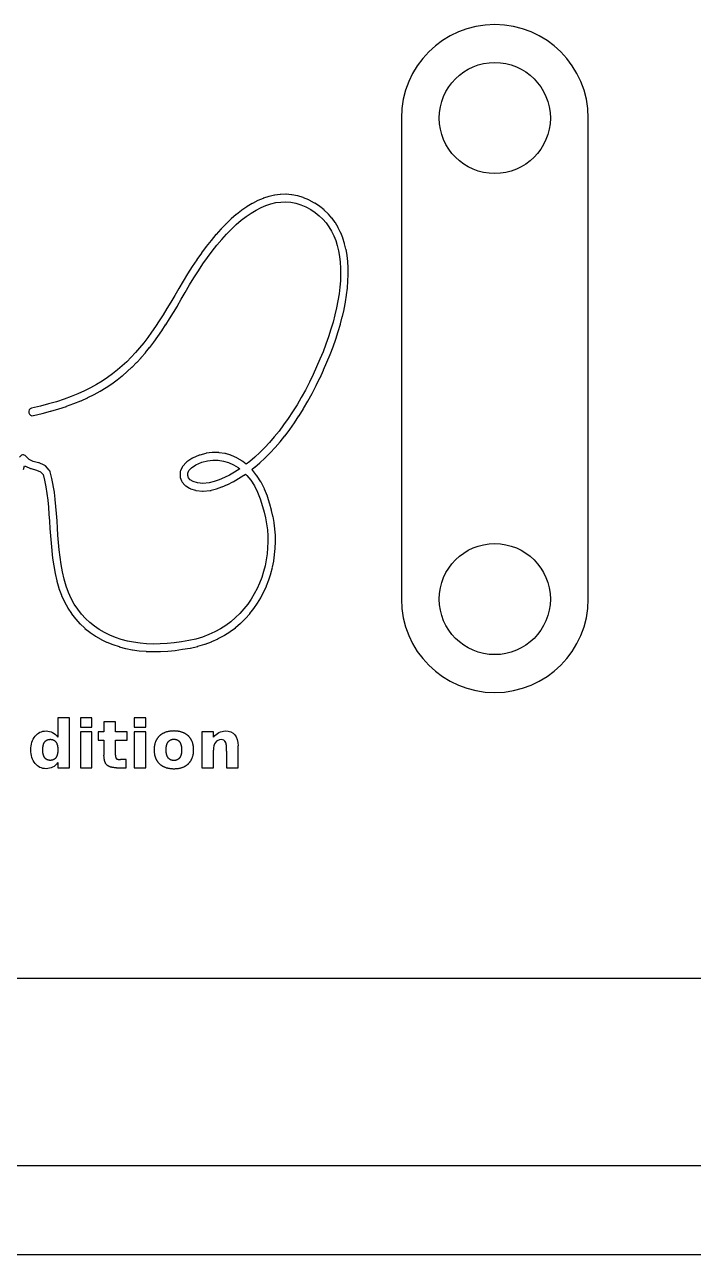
# Model space of a CAD drawing. Header units: millimetres. Extents: x -90 to 0, y -90 to 0.
# Drawn here: x -63.62 to -37.14, y -90 to -41.3 of the extents above; entities that cross this region are included whole.
import ezdxf

# ---------------------------------------------------------------- set-up
doc = ezdxf.new("R2010")
doc.units = ezdxf.units.MM
doc.layers.add('MARK', color=7, linetype='Continuous')
doc.layers.add('REF', color=7, linetype='Continuous')

msp = doc.modelspace()

# ---------------------------------------------------------------- linework, layer by layer
at = {"layer": 'MARK'}
for p, q in [((-54.17, -48.18), (-54.377, -48.267)), ((-53.949, -48.107), (-54.158, -48.175)), ((-53.726, -48.056), (-53.936, -48.104)), ((-53.501, -48.027), (-53.711, -48.054)), ((-53.274, -48.021), (-53.485, -48.026)), ((-53.046, -48.039), (-53.258, -48.021)), ((-52.817, -48.082), (-53.03, -48.041)), ((-52.589, -48.151), (-52.802, -48.086)), ((-52.361, -48.245), (-52.574, -48.156)), ((-55.027, -48.658), (-55.229, -48.815)), ((-54.816, -48.512), (-55.02, -48.653)), ((-54.603, -48.383), (-54.808, -48.507)), ((-54.649, -48.761), (-54.453, -48.642)), ((-54.388, -48.272), (-54.594, -48.378)), ((-54.453, -48.642), (-54.256, -48.541)), ((-54.256, -48.541), (-54.059, -48.459)), ((-54.059, -48.459), (-53.863, -48.395)), ((-53.863, -48.395), (-53.667, -48.35)), ((-53.667, -48.35), (-53.471, -48.326)), ((-53.471, -48.326), (-53.275, -48.321)), ((-53.275, -48.321), (-53.079, -48.337)), ((-53.079, -48.337), (-52.882, -48.375)), ((-52.882, -48.375), (-52.683, -48.435)), ((-52.683, -48.435), (-52.484, -48.519)), ((-52.484, -48.519), (-52.283, -48.628)), ((-52.134, -48.367), (-52.348, -48.252)), ((-52.283, -48.628), (-52.11, -48.741)), ((-51.939, -48.495), (-52.123, -48.374)), ((-51.761, -48.637), (-51.929, -48.503)), ((-51.598, -48.792), (-51.75, -48.646)), ((-55.44, -48.998), (-55.638, -49.186)), ((-55.234, -48.82), (-55.435, -48.993)), ((-55.236, -49.218), (-55.041, -49.05)), ((-55.041, -49.05), (-54.845, -48.897)), ((-54.845, -48.897), (-54.649, -48.761)), ((-52.11, -48.741), (-51.953, -48.867)), ((-51.953, -48.867), (-51.81, -49.004)), ((-51.81, -49.004), (-51.681, -49.152)), ((-51.681, -49.152), (-51.566, -49.311)), ((-51.451, -48.96), (-51.588, -48.802)), ((-51.32, -49.14), (-51.442, -48.971)), ((-51.204, -49.332), (-51.312, -49.151)), ((-56.04, -49.616), (-56.232, -49.844)), ((-55.843, -49.397), (-56.037, -49.612)), ((-55.642, -49.19), (-55.839, -49.393)), ((-55.812, -49.811), (-55.621, -49.6)), ((-55.621, -49.6), (-55.429, -49.402)), ((-55.429, -49.402), (-55.236, -49.218)), ((-51.566, -49.311), (-51.464, -49.481)), ((-51.464, -49.481), (-51.376, -49.661)), ((-51.376, -49.661), (-51.299, -49.851)), ((-51.104, -49.533), (-51.198, -49.342)), ((-51.019, -49.745), (-51.099, -49.544)), ((-56.427, -50.092), (-56.614, -50.343)), ((-56.235, -49.848), (-56.424, -50.088)), ((-56.187, -50.272), (-56.001, -50.036)), ((-56.001, -50.036), (-55.812, -49.811)), ((-51.299, -49.851), (-51.236, -50.052)), ((-51.236, -50.052), (-51.185, -50.262)), ((-50.948, -49.966), (-51.015, -49.756)), ((-50.892, -50.196), (-50.946, -49.976)), ((-56.802, -50.611), (-56.984, -50.882)), ((-56.616, -50.346), (-56.8, -50.608)), ((-56.554, -50.779), (-56.372, -50.52)), ((-56.372, -50.52), (-56.187, -50.272)), ((-51.185, -50.262), (-51.147, -50.481)), ((-51.147, -50.481), (-51.12, -50.709)), ((-50.85, -50.433), (-50.891, -50.205)), ((-50.822, -50.679), (-50.849, -50.442)), ((-56.986, -50.884), (-57.164, -51.164)), ((-56.91, -51.325), (-56.734, -51.047)), ((-56.734, -51.047), (-56.554, -50.779)), ((-51.12, -50.709), (-51.106, -50.945)), ((-51.106, -50.945), (-51.104, -51.19)), ((-50.806, -50.931), (-50.821, -50.687)), ((-50.804, -51.19), (-50.806, -50.939)), ((-57.343, -51.458), (-57.515, -51.753)), ((-57.166, -51.167), (-57.341, -51.455)), ((-57.256, -51.904), (-57.084, -51.61)), ((-57.084, -51.61), (-56.91, -51.325)), ((-51.113, -51.441), (-51.134, -51.7)), ((-51.104, -51.19), (-51.113, -51.441)), ((-50.835, -51.727), (-50.814, -51.462)), ((-50.813, -51.455), (-50.804, -51.197)), ((-57.673, -52.027), (-57.827, -52.29)), ((-57.516, -51.754), (-57.673, -52.027)), ((-57.413, -52.177), (-57.256, -51.904)), ((-51.166, -51.964), (-51.209, -52.235)), ((-51.134, -51.7), (-51.166, -51.964)), ((-50.913, -52.285), (-50.869, -52.009)), ((-50.868, -52.003), (-50.836, -51.733)), ((-57.98, -52.546), (-58.132, -52.792)), ((-57.827, -52.29), (-57.98, -52.546)), ((-57.723, -52.701), (-57.569, -52.444)), ((-57.569, -52.443), (-57.413, -52.178)), ((-51.263, -52.511), (-51.327, -52.792)), ((-51.209, -52.235), (-51.263, -52.511)), ((-51.035, -52.862), (-50.97, -52.576)), ((-50.969, -52.571), (-50.914, -52.29)), ((-58.284, -53.03), (-58.436, -53.26)), ((-58.132, -52.792), (-58.284, -53.03)), ((-58.031, -53.193), (-57.878, -52.952)), ((-57.877, -52.95), (-57.724, -52.702)), ((-51.402, -53.078), (-51.487, -53.367)), ((-51.327, -52.792), (-51.402, -53.078)), ((-51.112, -53.156), (-51.037, -52.866)), ((-58.589, -53.482), (-58.744, -53.696)), ((-58.436, -53.26), (-58.589, -53.482)), ((-58.343, -53.654), (-58.188, -53.43)), ((-58.187, -53.427), (-58.033, -53.195)), ((-51.487, -53.367), (-51.582, -53.66)), ((-51.297, -53.754), (-51.201, -53.457)), ((-51.2, -53.453), (-51.114, -53.16)), ((-58.902, -53.902), (-59.063, -54.099)), ((-58.744, -53.696), (-58.902, -53.902)), ((-58.665, -54.086), (-58.505, -53.877)), ((-58.503, -53.874), (-58.345, -53.657)), ((-51.686, -53.956), (-51.799, -54.254)), ((-51.582, -53.66), (-51.686, -53.956)), ((-51.403, -54.057), (-51.298, -53.758)), ((-59.397, -54.472), (-59.571, -54.648)), ((-59.227, -54.29), (-59.397, -54.472)), ((-59.063, -54.099), (-59.227, -54.29)), ((-59.178, -54.678), (-59.006, -54.492)), ((-59.002, -54.488), (-58.834, -54.294)), ((-58.831, -54.29), (-58.668, -54.089)), ((-51.799, -54.254), (-51.921, -54.554)), ((-51.644, -54.669), (-51.521, -54.365)), ((-51.519, -54.362), (-51.405, -54.06)), ((-59.939, -54.977), (-60.134, -55.131)), ((-59.752, -54.816), (-59.939, -54.977)), ((-59.571, -54.648), (-59.752, -54.816)), ((-59.55, -55.037), (-59.365, -54.865)), ((-59.361, -54.861), (-59.182, -54.682)), ((-52.053, -54.856), (-52.192, -55.158)), ((-51.921, -54.554), (-52.053, -54.856)), ((-51.92, -55.285), (-51.779, -54.98)), ((-51.778, -54.977), (-51.646, -54.672)), ((-60.55, -55.419), (-60.772, -55.554)), ((-60.337, -55.278), (-60.55, -55.419)), ((-60.134, -55.131), (-60.337, -55.278)), ((-60.164, -55.523), (-59.956, -55.372)), ((-59.951, -55.368), (-59.751, -55.21)), ((-59.746, -55.206), (-59.554, -55.041)), ((-52.34, -55.461), (-52.499, -55.77)), ((-52.192, -55.158), (-52.34, -55.461)), ((-52.071, -55.594), (-51.922, -55.288)), ((-61.505, -55.92), (-61.774, -56.03)), ((-61.248, -55.804), (-61.505, -55.92)), ((-61.004, -55.682), (-61.248, -55.804)), ((-61.117, -56.073), (-60.868, -55.949)), ((-60.772, -55.554), (-61.004, -55.682)), ((-60.862, -55.946), (-60.624, -55.815)), ((-60.619, -55.812), (-60.392, -55.674)), ((-60.386, -55.671), (-60.169, -55.526)), ((-52.499, -55.77), (-52.663, -56.069)), ((-52.401, -56.215), (-52.235, -55.913)), ((-52.233, -55.91), (-52.072, -55.597)), ((-62.994, -56.411), (-63.34, -56.493)), ((-62.666, -56.324), (-62.994, -56.411)), ((-62.353, -56.232), (-62.666, -56.324)), ((-62.056, -56.134), (-62.353, -56.232)), ((-62.261, -56.517), (-61.96, -56.418)), ((-61.774, -56.03), (-62.056, -56.134)), ((-61.955, -56.416), (-61.668, -56.31)), ((-61.663, -56.308), (-61.389, -56.196)), ((-61.383, -56.194), (-61.122, -56.076)), ((-52.831, -56.356), (-53.004, -56.633)), ((-52.663, -56.069), (-52.831, -56.356)), ((-52.573, -56.509), (-52.403, -56.218)), ((-63.271, -56.785), (-62.923, -56.703)), ((-62.919, -56.702), (-62.587, -56.614)), ((-62.583, -56.612), (-62.266, -56.519)), ((-53.18, -56.899), (-53.36, -57.153)), ((-53.004, -56.633), (-53.18, -56.899)), ((-52.931, -57.067), (-52.753, -56.797)), ((-52.75, -56.793), (-52.576, -56.513)), ((-53.544, -57.396), (-53.73, -57.627)), ((-53.36, -57.153), (-53.544, -57.396)), ((-53.306, -57.579), (-53.119, -57.332)), ((-53.117, -57.328), (-52.934, -57.07)), ((-53.919, -57.846), (-54.111, -58.053)), ((-53.73, -57.627), (-53.919, -57.846)), ((-53.694, -58.044), (-53.501, -57.821)), ((-53.498, -57.817), (-53.309, -57.583)), ((-63.438, -58.527), (-63.565, -58.388)), ((-56.704, -58.351), (-56.971, -58.464)), ((-56.446, -58.281), (-56.684, -58.344)), ((-56.191, -58.248), (-56.427, -58.277)), ((-55.937, -58.25), (-56.17, -58.247)), ((-55.689, -58.286), (-55.917, -58.252)), ((-55.448, -58.356), (-55.669, -58.291)), ((-55.216, -58.459), (-55.429, -58.363)), ((-54.501, -58.428), (-54.699, -58.597)), ((-54.305, -58.247), (-54.501, -58.428)), ((-54.111, -58.053), (-54.305, -58.247)), ((-54.095, -58.461), (-53.897, -58.263)), ((-53.893, -58.259), (-53.698, -58.048)), ((-63.656, -58.922), (-63.617, -58.772)), ((-63.584, -58.791), (-63.381, -58.876)), ((-63.275, -58.595), (-63.438, -58.527)), ((-63.361, -58.882), (-63.151, -58.938)), ((-63.065, -58.65), (-63.275, -58.595)), ((-62.843, -58.741), (-63.045, -58.657)), ((-62.64, -58.943), (-62.789, -58.778)), ((-57.376, -58.821), (-57.442, -58.972)), ((-57.221, -58.636), (-57.351, -58.782)), ((-56.996, -58.478), (-57.193, -58.611)), ((-57.111, -58.964), (-57.009, -58.849)), ((-57.009, -58.849), (-56.84, -58.734)), ((-56.84, -58.734), (-56.597, -58.631)), ((-56.597, -58.631), (-56.38, -58.574)), ((-56.38, -58.574), (-56.164, -58.547)), ((-56.164, -58.547), (-55.952, -58.55)), ((-55.952, -58.55), (-55.744, -58.582)), ((-55.744, -58.582), (-55.542, -58.641)), ((-55.542, -58.641), (-55.347, -58.729)), ((-55.347, -58.729), (-55.159, -58.843)), ((-55.099, -58.894), (-55.301, -59.022)), ((-54.995, -58.592), (-55.199, -58.468)), ((-55.159, -58.843), (-55.097, -58.892)), ((-55.097, -58.892), (-55.099, -58.894)), ((-54.845, -58.71), (-54.98, -58.603)), ((-54.699, -58.597), (-54.845, -58.71)), ((-54.624, -58.918), (-54.513, -58.831)), ((-54.595, -58.947), (-54.624, -58.918)), ((-54.507, -58.827), (-54.305, -58.655)), ((-54.3, -58.651), (-54.099, -58.465)), ((-63.151, -58.938), (-62.989, -59.005)), ((-62.989, -59.005), (-62.887, -59.117)), ((-62.887, -59.117), (-62.83, -59.339)), ((-62.83, -59.339), (-62.777, -59.598)), ((-62.538, -59.268), (-62.605, -59.006)), ((-62.483, -59.541), (-62.537, -59.275)), ((-57.455, -59.026), (-57.461, -59.174)), ((-57.452, -59.232), (-57.402, -59.371)), ((-57.16, -59.158), (-57.156, -59.067)), ((-57.129, -59.242), (-57.16, -59.158)), ((-57.156, -59.067), (-57.111, -58.964)), ((-57.059, -59.325), (-57.129, -59.242)), ((-56.94, -59.399), (-57.059, -59.325)), ((-56.773, -59.452), (-56.94, -59.399)), ((-56.11, -59.395), (-56.303, -59.45)), ((-55.908, -59.323), (-56.11, -59.395)), ((-55.705, -59.237), (-55.908, -59.323)), ((-55.503, -59.136), (-55.705, -59.237)), ((-55.576, -59.508), (-55.366, -59.403)), ((-55.301, -59.022), (-55.503, -59.136)), ((-55.359, -59.4), (-55.15, -59.281)), ((-55.143, -59.277), (-54.935, -59.145)), ((-54.929, -59.141), (-54.868, -59.098)), ((-54.868, -59.098), (-54.814, -59.153)), ((-54.814, -59.153), (-54.659, -59.347)), ((-54.659, -59.347), (-54.519, -59.567)), ((-54.419, -59.167), (-54.584, -58.96)), ((-54.262, -59.412), (-54.41, -59.179)), ((-62.777, -59.598), (-62.735, -59.863)), ((-62.735, -59.863), (-62.701, -60.132)), ((-62.438, -59.818), (-62.482, -59.547)), ((-62.403, -60.097), (-62.438, -59.823)), ((-57.375, -59.417), (-57.271, -59.538)), ((-57.237, -59.568), (-57.083, -59.663)), ((-57.049, -59.679), (-56.848, -59.743)), ((-56.818, -59.749), (-56.574, -59.772)), ((-56.559, -59.472), (-56.773, -59.452)), ((-56.303, -59.45), (-56.559, -59.472)), ((-56.547, -59.772), (-56.263, -59.748)), ((-56.234, -59.743), (-56.023, -59.683)), ((-56.014, -59.68), (-55.803, -59.604)), ((-55.794, -59.601), (-55.584, -59.511)), ((-54.519, -59.567), (-54.394, -59.812)), ((-54.394, -59.812), (-54.288, -60.082)), ((-54.124, -59.683), (-54.254, -59.425)), ((-54.006, -59.978), (-54.118, -59.696)), ((-62.701, -60.132), (-62.674, -60.407)), ((-62.375, -60.379), (-62.403, -60.101)), ((-62.352, -60.663), (-62.375, -60.382)), ((-54.288, -60.082), (-54.2, -60.381)), ((-54.199, -60.382), (-54.131, -60.61)), ((-53.912, -60.296), (-54.002, -59.991)), ((-53.842, -60.528), (-53.912, -60.296)), ((-62.674, -60.407), (-62.652, -60.686)), ((-62.652, -60.686), (-62.632, -60.969)), ((-62.333, -60.948), (-62.352, -60.664)), ((-54.131, -60.61), (-54.076, -60.838)), ((-54.076, -60.838), (-54.034, -61.07)), ((-53.783, -60.772), (-53.84, -60.536)), ((-53.738, -61.021), (-53.781, -60.781)), ((-62.632, -60.969), (-62.614, -61.255)), ((-62.614, -61.256), (-62.594, -61.545)), ((-62.314, -61.235), (-62.333, -60.949)), ((-62.314, -61.236), (-62.314, -61.235)), ((-62.295, -61.524), (-62.314, -61.236)), ((-54.034, -61.07), (-54.004, -61.305)), ((-54.004, -61.305), (-53.988, -61.542)), ((-53.706, -61.272), (-53.737, -61.029)), ((-53.688, -61.525), (-53.705, -61.28)), ((-62.594, -61.546), (-62.571, -61.837)), ((-62.571, -61.84), (-62.544, -62.132)), ((-62.272, -61.813), (-62.295, -61.524)), ((-62.245, -62.102), (-62.272, -61.813)), ((-53.984, -61.781), (-53.993, -62.019)), ((-53.988, -61.542), (-53.984, -61.781)), ((-53.693, -62.034), (-53.684, -61.788)), ((-53.684, -61.78), (-53.688, -61.533)), ((-62.543, -62.136), (-62.509, -62.43)), ((-62.211, -62.393), (-62.245, -62.102)), ((-54.015, -62.257), (-54.049, -62.494)), ((-53.993, -62.019), (-54.015, -62.257)), ((-53.753, -62.541), (-53.717, -62.297)), ((-53.716, -62.289), (-53.694, -62.042)), ((-62.508, -62.434), (-62.465, -62.729)), ((-62.464, -62.734), (-62.41, -63.03)), ((-62.169, -62.683), (-62.211, -62.393)), ((-62.116, -62.973), (-62.169, -62.683)), ((-54.096, -62.729), (-54.156, -62.961)), ((-54.049, -62.494), (-54.096, -62.729)), ((-53.867, -63.04), (-53.805, -62.8)), ((-53.803, -62.792), (-53.754, -62.549)), ((-62.409, -63.036), (-62.342, -63.332)), ((-62.05, -63.261), (-62.116, -62.973)), ((-61.972, -63.533), (-62.05, -63.261)), ((-54.229, -63.189), (-54.314, -63.413)), ((-54.156, -62.961), (-54.229, -63.189)), ((-54.036, -63.524), (-53.947, -63.292)), ((-53.944, -63.284), (-53.869, -63.048)), ((-62.34, -63.34), (-62.259, -63.621)), ((-62.256, -63.631), (-62.159, -63.896)), ((-61.879, -63.788), (-61.972, -63.533)), ((-61.772, -64.026), (-61.879, -63.788)), ((-54.412, -63.631), (-54.523, -63.843)), ((-54.314, -63.413), (-54.412, -63.631)), ((-54.259, -63.986), (-54.144, -63.766)), ((-54.141, -63.758), (-54.039, -63.532)), ((-62.155, -63.906), (-62.042, -64.155)), ((-62.037, -64.165), (-61.91, -64.397)), ((-61.65, -64.247), (-61.772, -64.026)), ((-61.515, -64.453), (-61.65, -64.247)), ((-54.782, -64.246), (-54.931, -64.435)), ((-54.646, -64.048), (-54.782, -64.246)), ((-54.523, -63.843), (-54.646, -64.048)), ((-54.538, -64.42), (-54.397, -64.215)), ((-54.392, -64.207), (-54.264, -63.994)), ((-61.904, -64.407), (-61.763, -64.623)), ((-61.756, -64.632), (-61.601, -64.832)), ((-61.367, -64.644), (-61.515, -64.453)), ((-61.207, -64.819), (-61.367, -64.644)), ((-55.092, -64.615), (-55.266, -64.785)), ((-54.931, -64.435), (-55.092, -64.615)), ((-54.872, -64.819), (-54.704, -64.632)), ((-54.698, -64.624), (-54.544, -64.428)), ((-61.593, -64.842), (-61.425, -65.026)), ((-61.417, -65.034), (-61.236, -65.203)), ((-61.228, -65.211), (-61.036, -65.364)), ((-61.036, -64.98), (-61.207, -64.819)), ((-60.853, -65.126), (-61.036, -64.98)), ((-60.659, -65.258), (-60.853, -65.126)), ((-55.862, -65.227), (-56.087, -65.349)), ((-55.651, -65.091), (-55.862, -65.227)), ((-55.452, -64.944), (-55.651, -65.091)), ((-55.476, -65.335), (-55.269, -65.182)), ((-55.266, -64.785), (-55.452, -64.944)), ((-55.261, -65.175), (-55.067, -65.009)), ((-55.059, -65.003), (-54.879, -64.826)), ((-61.026, -65.371), (-60.823, -65.509)), ((-60.814, -65.515), (-60.601, -65.639)), ((-60.455, -65.376), (-60.659, -65.258)), ((-60.591, -65.644), (-60.368, -65.752)), ((-60.241, -65.48), (-60.455, -65.376)), ((-60.018, -65.571), (-60.241, -65.48)), ((-59.787, -65.647), (-60.018, -65.571)), ((-59.547, -65.71), (-59.787, -65.647)), ((-59.299, -65.76), (-59.547, -65.71)), ((-57.408, -65.74), (-57.692, -65.782)), ((-57.114, -65.694), (-57.408, -65.74)), ((-56.838, -65.631), (-57.114, -65.694)), ((-56.574, -65.552), (-56.838, -65.631)), ((-56.324, -65.458), (-56.574, -65.552)), ((-56.474, -65.835), (-56.214, -65.737)), ((-56.087, -65.349), (-56.324, -65.458)), ((-56.204, -65.733), (-55.957, -65.62)), ((-55.948, -65.615), (-55.714, -65.488)), ((-55.705, -65.482), (-55.485, -65.341)), ((-60.359, -65.756), (-60.126, -65.85)), ((-60.117, -65.854), (-59.876, -65.933)), ((-59.867, -65.936), (-59.619, -66.001)), ((-59.61, -66.003), (-59.354, -66.055)), ((-59.346, -66.056), (-59.083, -66.094)), ((-59.045, -65.796), (-59.299, -65.76)), ((-59.076, -66.094), (-58.807, -66.118)), ((-58.785, -65.819), (-59.045, -65.796)), ((-58.8, -66.119), (-58.526, -66.129)), ((-58.518, -65.829), (-58.785, -65.819)), ((-58.519, -66.129), (-58.24, -66.126)), ((-58.247, -65.826), (-58.518, -65.829)), ((-57.972, -65.81), (-58.247, -65.826)), ((-58.233, -66.126), (-57.951, -66.11)), ((-57.692, -65.782), (-57.972, -65.81)), ((-57.945, -66.109), (-57.659, -66.08)), ((-57.652, -66.079), (-57.364, -66.037)), ((-57.362, -66.037), (-57.063, -65.989)), ((-57.053, -65.988), (-56.766, -65.923)), ((-56.757, -65.92), (-56.483, -65.838)), ((-62.301, -68.754), (-62.301, -69.516)), ((-61.844, -68.754), (-62.301, -68.754)), ((-61.844, -70.729), (-61.844, -68.754)), ((-61.407, -68.754), (-61.407, -69.124)), ((-60.952, -68.754), (-61.407, -68.754)), ((-61.407, -69.124), (-60.952, -69.124)), ((-60.952, -69.124), (-60.952, -68.754)), ((-60.019, -68.904), (-60.474, -68.904)), ((-60.474, -68.904), (-60.474, -69.307)), ((-60.019, -69.307), (-60.019, -68.904)), ((-59.273, -68.754), (-59.273, -69.124)), ((-58.818, -68.754), (-59.273, -68.754)), ((-59.273, -69.124), (-58.818, -69.124)), ((-58.818, -69.124), (-58.818, -68.754)), ((-61.407, -69.307), (-61.407, -70.729)), ((-60.952, -69.307), (-61.407, -69.307)), ((-60.952, -70.729), (-60.952, -69.307)), ((-60.7, -69.307), (-60.7, -69.632)), ((-60.474, -69.307), (-60.7, -69.307)), ((-60.7, -69.632), (-60.474, -69.632)), ((-60.474, -69.632), (-60.474, -70.235)), ((-59.551, -69.307), (-60.019, -69.307)), ((-60.019, -69.632), (-59.551, -69.632)), ((-60.019, -70.235), (-60.019, -69.632)), ((-59.551, -69.632), (-59.551, -69.307)), ((-59.273, -69.307), (-59.273, -70.729)), ((-58.818, -69.307), (-59.273, -69.307)), ((-58.818, -70.729), (-58.818, -69.307)), ((-56.595, -69.307), (-56.595, -70.729)), ((-56.141, -69.307), (-56.595, -69.307)), ((-56.141, -69.516), (-56.141, -69.307)), ((-56.141, -70.729), (-56.141, -70.03)), ((-55.623, -70.066), (-55.623, -70.729)), ((-55.166, -70.729), (-55.166, -69.863)), ((-62.301, -70.524), (-62.301, -70.729)), ((-59.59, -70.404), (-59.824, -70.404)), ((-59.59, -70.729), (-59.59, -70.404)), ((-62.301, -70.729), (-61.844, -70.729)), ((-61.407, -70.729), (-60.952, -70.729)), ((-59.98, -70.729), (-59.59, -70.729)), ((-59.273, -70.729), (-58.818, -70.729)), ((-56.595, -70.729), (-56.141, -70.729)), ((-55.623, -70.729), (-55.166, -70.729))]:
    msp.add_line(p, q, dxfattribs=at)
for centre, start, end in [((-54.111, -48.318), -252.0114, -247.2126), ((-53.903, -48.25), -257.2183, -252.0114), ((-53.693, -48.203), -262.794, -257.2183), ((-53.482, -48.176), -268.6661, -262.794), ((-53.27, -48.171), -274.7302, -268.6661), ((-53.058, -48.188), -280.8588, -274.7302), ((-52.845, -48.229), -286.9156, -280.8588), ((-52.632, -48.294), -292.7735, -286.9156), ((-54.934, -48.776), -235.2781, -232.0478), ((-54.731, -48.635), -238.8627, -235.2781), ((-54.526, -48.511), -242.833, -238.8627), ((-54.319, -48.405), -247.2126, -242.833), ((-52.419, -48.384), -298.3294, -292.7735), ((-52.206, -48.499), -303.4764, -298.3294), ((-52.022, -48.62), -308.6061, -303.4764), ((-51.854, -48.754), -313.7997, -308.6061), ((-55.535, -49.295), -226.5138, -224.1435), ((-55.337, -49.107), -229.1377, -226.5138), ((-55.136, -48.934), -232.0478, -229.1377), ((-51.702, -48.901), -318.9806, -313.7997), ((-51.564, -49.059), -324.0739, -318.9806), ((-51.441, -49.228), -329.0129, -324.0739), ((-55.925, -49.713), -221.9971, -220.048), ((-55.731, -49.497), -224.1435, -221.9971), ((-51.333, -49.409), -333.7434, -329.0129), ((-51.238, -49.6), -338.2269, -333.7434), ((-56.306, -50.181), -218.2724, -216.6496), ((-56.117, -49.941), -220.048, -218.2724), ((-51.158, -49.801), -342.4401, -338.2269), ((-51.092, -50.011), -346.3732, -342.4401), ((-56.678, -50.694), -215.1613, -213.7916), ((-56.493, -50.432), -216.6496, -215.1613), ((-51.038, -50.231), -350.0279, -346.3732), ((-50.998, -50.459), -353.4135, -350.0279), ((-56.859, -50.965), -213.7916, -212.5266), ((-50.971, -50.696), -356.5449, -353.4135), ((-50.956, -50.94), -359.4402, -356.5449), ((-57.213, -51.533), -211.3543, -210.2641), ((-57.038, -51.245), -212.5266, -211.3543), ((-50.963, -51.45), -364.6003, -362.1187), ((-50.954, -51.192), -362.1187, -359.4402), ((-57.386, -51.829), -210.2641, -209.9215), ((-51.017, -51.985), -369.0478, -366.9039), ((-50.984, -51.715), -366.9039, -364.6003), ((-57.698, -52.367), -30.9283, -30.3595), ((-57.543, -52.102), -30.3595, -29.9215), ((-51.116, -52.542), -372.9219, -371.0486), ((-51.061, -52.261), -371.0486, -369.0478), ((-58.005, -52.872), -32.4894, -31.6359), ((-57.852, -52.623), -31.6359, -30.9283), ((-51.182, -52.828), -374.6817, -372.9219), ((-58.312, -53.344), -34.6571, -33.4949), ((-58.158, -53.112), -33.4949, -32.4894), ((-51.344, -53.411), -377.9102, -376.3406), ((-51.258, -53.118), -376.3406, -374.6817), ((-58.624, -53.785), -37.4606, -35.9788), ((-58.467, -53.569), -35.9788, -34.6571), ((-51.545, -54.007), -380.8219, -379.4008), ((-51.439, -53.708), -379.4008, -377.9102), ((-59.116, -54.39), -42.8242, -40.8909), ((-58.948, -54.196), -40.8909, -39.0998), ((-58.784, -53.994), -39.0998, -37.4606), ((-51.66, -54.309), -382.1817, -380.8219), ((-59.467, -54.755), -47.0608, -44.8866), ((-59.289, -54.576), -44.8866, -42.8242), ((-51.916, -54.917), -384.7481, -383.4881), ((-51.783, -54.612), -383.4881, -382.1817), ((-60.044, -55.25), -54.0347, -51.6594), ((-59.844, -55.092), -51.6594, -49.3263), ((-59.652, -54.927), -49.3263, -47.0608), ((-52.057, -55.223), -385.968, -384.7481), ((-60.935, -55.815), -63.4427, -61.1532), ((-60.697, -55.683), -61.1532, -58.8069), ((-60.469, -55.546), -58.8069, -56.4259), ((-60.252, -55.401), -56.4259, -54.0347), ((-52.367, -55.841), -388.7924, -387.2968), ((-52.206, -55.529), -387.2968, -385.968), ((-62.007, -56.275), -71.7073, -69.7985), ((-61.719, -56.169), -69.7985, -67.7788), ((-61.445, -56.057), -67.7788, -65.6564), ((-61.184, -55.939), -65.6564, -63.4427), ((-52.533, -56.143), -390.3331, -388.7924), ((-63.306, -56.639), -256.7352, -76.7352), ((-62.957, -56.557), -76.7352, -75.1763), ((-62.625, -56.469), -75.1763, -73.5005), ((-62.309, -56.375), -73.5005, -71.7073), ((-52.878, -56.714), -393.5703, -391.9239), ((-52.703, -56.434), -391.9239, -390.3331), ((-53.239, -57.242), -397.0551, -395.2785), ((-53.056, -56.984), -395.2785, -393.5703), ((-53.615, -57.723), -400.8431, -398.9073), ((-53.425, -57.488), -398.9073, -397.0551), ((-63.676, -58.489), -317.7006, -201.1179), ((-56.646, -58.489), -255.2772, -246.953), ((-56.408, -58.426), -262.9314, -255.2772), ((-56.172, -58.397), -270.7635, -262.9314), ((-55.939, -58.4), -278.6468, -270.7635), ((-55.711, -58.435), -286.4556, -278.6468), ((-55.49, -58.5), -294.08, -286.4556), ((-54.003, -58.157), -405, -402.871), ((-53.808, -57.946), -402.871, -400.8431), ((-63.526, -58.653), -127.2918, -112.5902), ((-63.323, -58.737), -112.5902, -104.6678), ((-63.103, -58.795), 67.4098, 75.3322), ((-62.9, -58.879), 42.2994, 67.4098), ((-57.239, -58.881), -221.6539, -203.7566), ((-57.109, -58.736), -235.8264, -221.6539), ((-56.912, -58.602), -246.953, -235.8264), ((-55.277, -58.595), -301.4357, -294.08), ((-55.073, -58.72), -308.4682, -301.4357), ((-54.605, -58.713), -412.0941, -409.6011), ((-54.402, -58.54), -409.6011, -407.2399), ((-54.201, -58.355), -407.2399, -405), ((-62.751, -59.044), 14.3609, 42.2994), ((-62.684, -59.305), 11.496, 14.3609), ((-57.311, -59.181), -182.4663, -160.0261), ((-57.305, -59.032), -203.7566, -182.4663), ((-57.261, -59.319), -160.0261, -139.3879), ((-55.432, -59.269), -423.5965, -420.4714), ((-55.224, -59.151), -420.4714, -417.5188), ((-55.016, -59.018), -417.5188, -414.7297), ((-54.702, -59.053), -321.477, -315.1504), ((-54.537, -59.26), -327.458, -321.477), ((-54.388, -59.493), -333.1124, -327.458), ((-62.63, -59.571), 9.0907, 11.496), ((-62.586, -59.841), 7.1433, 9.0907), ((-57.157, -59.44), -139.3879, -121.9588), ((-57.004, -59.536), -121.9588, -107.5484), ((-56.803, -59.6), -107.5484, -95.4712), ((-56.559, -59.623), -95.4712, -85.1296), ((-56.276, -59.599), -445.1296, -434.0618), ((-56.064, -59.538), -434.0618, -430.3895), ((-55.853, -59.463), -430.3895, -426.9012), ((-55.642, -59.373), -426.9012, -423.5965), ((-54.257, -59.751), -338.4634, -333.1124), ((-62.552, -60.116), 5.6446, 7.1433), ((-62.525, -60.394), 4.5815, 5.6446), ((-54.056, -60.339), -163.5352, -163.2317), ((-54.146, -60.033), -343.5352, -338.4634), ((-62.502, -60.675), 3.9403, 4.5815), ((-53.986, -60.571), -346.5122, -343.2317), ((-53.929, -60.807), -349.7248, -346.5122), ((-62.464, -61.245), -176.2921, -176.1268), ((-62.482, -60.959), 3.7079, 3.9403), ((-53.885, -61.048), -352.8816, -349.7248), ((-53.855, -61.291), -355.9953, -352.8816), ((-62.444, -61.535), -176.1268, -175.5732), ((-62.422, -61.826), -175.5732, -174.6392), ((-53.838, -61.536), -359.0789, -355.9953), ((-53.834, -61.782), -362.1453, -359.0789), ((-62.394, -62.118), -174.6392, -173.3317), ((-53.866, -62.275), -368.2791, -365.2078), ((-53.843, -62.029), -365.2078, -362.1453), ((-62.36, -62.412), -173.3317, -171.6583), ((-62.317, -62.707), -171.6583, -169.6288), ((-53.95, -62.763), -374.4982, -371.3719), ((-53.901, -62.52), -371.3719, -368.2791), ((-62.263, -63.003), -169.6288, -167.2568), ((-54.087, -63.239), -380.8971, -377.6697), ((-54.012, -63.003), -377.6697, -374.4982), ((-62.196, -63.299), -167.2568, -163.9916), ((-62.115, -63.58), -163.9916, -159.9007), ((-54.277, -63.697), -387.5565, -384.1899), ((-54.176, -63.47), -384.1899, -380.8971), ((-62.018, -63.844), -159.9007, -155.6466), ((-61.906, -64.093), -155.6466, -151.2576), ((-54.52, -64.13), -394.5349, -391.0033), ((-54.392, -63.917), -391.0033, -387.5565), ((-61.779, -64.325), -151.2576, -146.7687), ((-61.637, -64.54), -146.7687, -142.2198), ((-54.816, -64.531), -401.8568, -398.1531), ((-54.661, -64.335), -398.1531, -394.5349), ((-61.482, -64.741), -142.2198, -137.6539), ((-61.314, -64.925), -137.6539, -133.1141), ((-61.134, -65.094), -133.1141, -128.641), ((-55.358, -65.061), -413.4191, -409.4996), ((-55.164, -64.895), -409.4996, -405.6416), ((-54.984, -64.719), -405.6416, -401.8568), ((-60.942, -65.247), -128.641, -124.2704), ((-60.739, -65.385), -124.2704, -120.0316), ((-60.525, -65.509), -120.0316, -115.9466), ((-56.266, -65.597), -429.3682, -425.3812), ((-56.02, -65.483), -425.3812, -421.3794), ((-55.786, -65.356), -421.3794, -417.3851), ((-55.566, -65.215), -417.3851, -413.4191), ((-60.302, -65.617), -115.9466, -112.0299), ((-60.07, -65.711), -112.0299, -108.2894), ((-59.829, -65.791), -108.2894, -104.7267), ((-59.581, -65.856), -104.7267, -101.3387), ((-59.325, -65.908), -101.3387, -98.1189), ((-59.062, -65.945), -98.1189, -95.058), ((-58.794, -65.969), -95.058, -92.1449), ((-58.52, -65.979), -92.1449, -89.3676), ((-58.242, -65.976), -449.3676, -446.7139), ((-57.96, -65.96), -446.7139, -444.1711), ((-57.674, -65.931), -444.1711, -441.727), ((-57.386, -65.889), -441.727, -441.014), ((-57.086, -65.841), -441.014, -437.2064), ((-56.8, -65.776), -437.2064, -433.3174), ((-56.526, -65.694), -433.3174, -429.3682)]:
    msp.add_arc(centre, 0.15, start, end, dxfattribs=at)
for points, degree, knots in [([(-62.301, -70.524), (-62.428, -70.692), (-62.569, -70.765), (-62.769, -70.766), (-62.944, -70.766), (-63.088, -70.696), (-63.201, -70.557), (-63.313, -70.418), (-63.369, -70.239), (-63.369, -70.02), (-63.369, -69.8), (-63.313, -69.621), (-63.201, -69.482), (-63.088, -69.343), (-62.944, -69.273), (-62.769, -69.273), (-62.571, -69.274), (-62.427, -69.349), (-62.301, -69.516)], 3, [0, 0, 0, 0, 2, 2, 2, 3.769231, 3.769231, 3.769231, 5.538462, 5.538462, 5.538462, 7.307692, 7.307692, 7.307692, 9.076923, 9.076923, 9.076923, 11.059829, 11.059829, 11.059829, 11.059829]), ([(-62.377, -70.329), (-62.301, -70.223), (-62.301, -70.02), (-62.301, -69.816), (-62.377, -69.71), (-62.454, -69.603), (-62.6, -69.603), (-62.745, -69.603), (-62.822, -69.71), (-62.898, -69.816), (-62.898, -70.02), (-62.898, -70.223), (-62.822, -70.329), (-62.745, -70.436), (-62.6, -70.436), (-62.454, -70.436), (-62.377, -70.329)], 2, [0, 0, 0, 1, 1, 2, 2, 3, 3, 3.991304, 3.991304, 4.982609, 4.982609, 5.973913, 5.973913, 6.965217, 6.965217, 7.965217, 7.965217, 7.965217]), ([(-57.132, -69.471), (-56.925, -69.669), (-56.925, -70.02), (-56.925, -70.37), (-57.132, -70.568), (-57.338, -70.766), (-57.705, -70.766), (-58.073, -70.766), (-58.281, -70.568), (-58.488, -70.37), (-58.488, -70.02), (-58.488, -69.669), (-58.281, -69.471), (-58.073, -69.273), (-57.705, -69.273), (-57.338, -69.273), (-57.132, -69.471)], 2, [0, 0, 0, 1, 1, 2, 2, 3, 3, 4.00346, 4.00346, 5.00692, 5.00692, 6.010381, 6.010381, 7.013841, 7.013841, 8.013841, 8.013841, 8.013841]), ([(-57.935, -69.707), (-58.015, -69.815), (-58.015, -70.02), (-58.015, -70.224), (-57.935, -70.332), (-57.856, -70.441), (-57.705, -70.441), (-57.556, -70.441), (-57.478, -70.332), (-57.399, -70.224), (-57.399, -70.02), (-57.399, -69.815), (-57.478, -69.707), (-57.556, -69.598), (-57.705, -69.598), (-57.856, -69.598), (-57.935, -69.707)], 2, [0, 0, 0, 1, 1, 2, 2, 3, 3, 3.983193, 3.983193, 4.966387, 4.966387, 5.94958, 5.94958, 6.932773, 6.932773, 7.932773, 7.932773, 7.932773]), ([(-56.141, -69.516), (-56.002, -69.349), (-55.855, -69.274), (-55.667, -69.273), (-55.34, -69.272), (-55.165, -69.481), (-55.166, -69.863)], 3, [0, 0, 0, 0, 2, 2, 2, 5.527273, 5.527273, 5.527273, 5.527273]), ([(-55.66, -69.71), (-55.695, -69.651), (-55.759, -69.615), (-55.836, -69.616), (-55.931, -69.616), (-56.005, -69.652), (-56.06, -69.726), (-56.114, -69.799), (-56.141, -69.9), (-56.141, -70.03)], 3, [0, 0, 0, 0, 2, 2, 2, 4.434783, 4.434783, 4.434783, 6.869565, 6.869565, 6.869565, 6.869565]), ([(-55.623, -70.066), (-55.623, -69.882), (-55.631, -69.813), (-55.639, -69.743), (-55.66, -69.71)], 2, [0, 0, 0, 1, 1, 2, 2, 2]), ([(-59.98, -70.729), (-60.249, -70.729), (-60.361, -70.617), (-60.474, -70.504), (-60.474, -70.235)], 2, [0, 0, 0, 1, 1, 2, 2, 2]), ([(-60.019, -70.235), (-60.019, -70.334), (-59.98, -70.369), (-59.94, -70.404), (-59.824, -70.404)], 2, [0, 0, 0, 1, 1, 2, 2, 2])]:
    msp.add_open_spline(points, degree=degree, knots=knots, dxfattribs=at)
at = {"layer": 'REF'}
for p, q in [((-48.7, -45), (-48.7, -64.05)), ((-41.3, -64.05), (-41.3, -45)), ((-6.2, -79.075), (-83.8, -79.075)), ((-83.8, -86.475), (-6.2, -86.475)), ((-79.065, -90), (-10.935, -90))]:
    msp.add_line(p, q, dxfattribs=at)
for centre in [(-45, -45), (-45, -64.05)]:
    msp.add_circle(centre, 2.2, dxfattribs=at)
for centre, start, end in [((-45, -45), -360, -180), ((-45, -64.05), -180, 0)]:
    msp.add_arc(centre, 3.7, start, end, dxfattribs=at)

doc.saveas('drawing.dxf')
